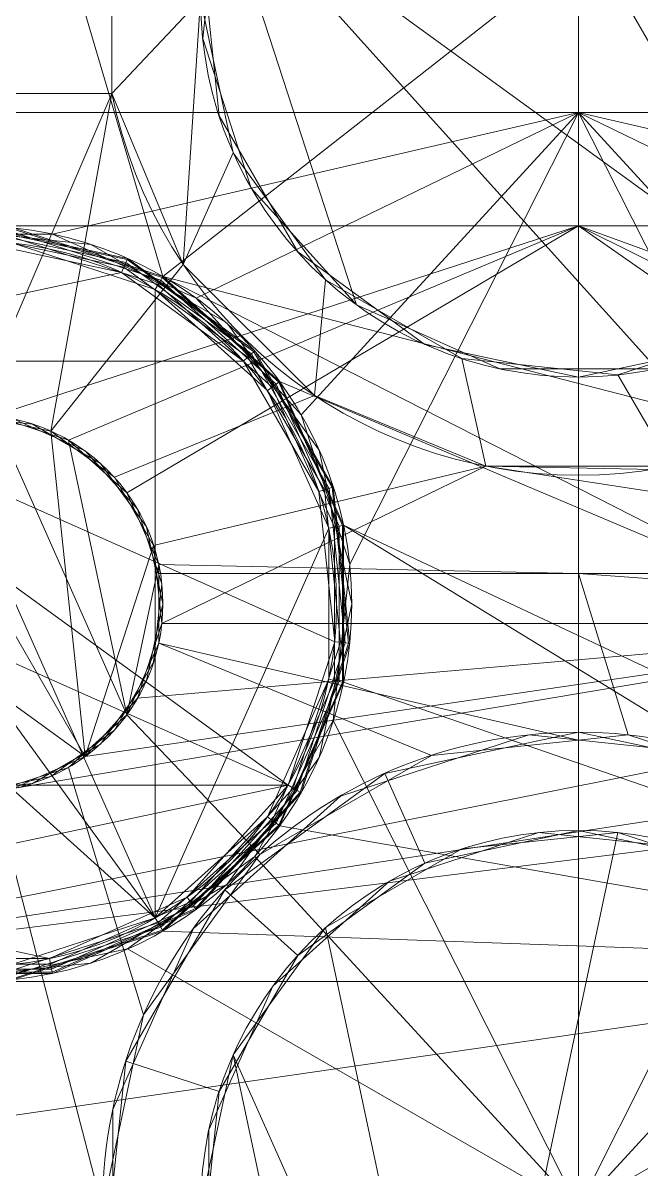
# Model space of a CAD drawing. Header units: millimetres. Extents: x -7.6 to 23.6, y 0 to 40.
# Drawn here: x 4.32 to 8.41, y 24.26 to 31.84 of the extents above; entities that cross this region are included whole.
import ezdxf

# ---------------------------------------------------------------- set-up
doc = ezdxf.new("R2010")
doc.units = ezdxf.units.MM
doc.layers.add('1', color=7, linetype='CONTINUOUS', true_color=0xffffff)

msp = doc.modelspace()

# ---------------------------------------------------------------- linework, layer by layer
at = {"layer": '1', "color": 253, "linetype": 'CONTINUOUS', "lineweight": 13}
for p, q in [((4.9126, 31.375, 2.2), (1.5, 31.375, 2.2)), ((4.9126, 31.375), (1.5, 31.375)), ((4.9126, 31.375, 2.2), (4.9126, 31.375)), ((1.5, 25.5), (14.5, 25.5)), ((1.5, 25.5, 2.2), (14.5, 25.5, 2.2))]:
    msp.add_line(p, q, dxfattribs=at)
at = {"layer": '1', "color": 30, "linetype": 'CONTINUOUS', "lineweight": 13}
for p, q in [((14.5, 30.5, 6.4), (1.5, 30.5, 6.4)), ((14.5, 30.5, 8.6), (1.5, 30.5, 8.6)), ((14.5, 30.5, 3.2), (1.5, 30.5, 3.2)), ((14.5, 30.5, 5.4), (1.5, 30.5, 5.4))]:
    msp.add_line(p, q, dxfattribs=at)
at = {"layer": '1', "color": 253, "linetype": 'CONTINUOUS', "lineweight": 13}
for centre, radius in [((8, 32, 2.2), 2.5), ((4, 28, 3.2), 2.5), ((4, 28, 5), 2.4), ((4, 28, 3.75), 1.25), ((4, 28, 2.2), 1.25)]:
    msp.add_circle(centre, radius, dxfattribs=at)
at = {"layer": '1', "color": 253, "linetype": 'CONTINUOUS', "lineweight": 13, "extrusion": (0, 0, -1)}
for centre in [(-8, 32), (-4, 28, -4.9)]:
    msp.add_circle(centre, 2.5, dxfattribs=at)
at = {"layer": '1', "color": 30, "linetype": 'CONTINUOUS', "lineweight": 13}
for centre, radius in [((4, 28, 9.6), 2.5), ((4, 28, 6.4), 2.5), ((4, 28, 11.4), 2.4), ((4, 28, 8.2), 2.4), ((4, 28, 10.15), 1.25), ((4, 28, 8.6), 1.25), ((4, 28, 6.95), 1.25), ((4, 28, 5.4), 1.25), ((8, 24, 6.4), 3.15), ((8, 24, 3.2), 3.15), ((8, 24, 8.6), 2.5), ((8, 24, 6.4), 2.5), ((8, 24, 5.4), 2.5), ((8, 24, 3.2), 2.5)]:
    msp.add_circle(centre, radius, dxfattribs=at)
at = {"layer": '1', "color": 30, "linetype": 'CONTINUOUS', "lineweight": 13, "extrusion": (0, 0, -1)}
for centre, radius in [((-4, 28, -11.3), 2.5), ((-4, 28, -8.1), 2.5), ((-8, 24, -8.6), 3.15), ((-8, 24, -5.4), 3.15)]:
    msp.add_circle(centre, radius, dxfattribs=at)
at = {"layer": '1', "color": 253, "linetype": 'CONTINUOUS', "lineweight": 13, "extrusion": (0, 0, -1)}
for centre in [(-8, 32, -2.2), (-8, 32)]:
    msp.add_arc(centre, 3.15, 191.44415, 348.55585, dxfattribs=at)
at = {"layer": '1', "color": 253, "linetype": 'CONTINUOUS', "lineweight": 13}
for points in [[(5.25, 30.1651, 3.2), (10.3272, 34.1421, 3.2), (9.7161, 34.9832, 3.2), (4.2613, 33.5137, 3.2)], [(9.4695, 29.9775, 2.2), (6.9832, 34.2839, 2.2), (8, 34.5, 2.2), (9.0168, 34.2839, 2.2)], [(5.6224, 32.7725, 2.2), (6.1421, 33.6728, 2.2), (6.9832, 34.2839, 2.2), (9.4695, 29.9775, 2.2)], [(9.7161, 29.0168, 3.2), (11.2275, 33.6224, 3.2), (10.3272, 34.1421, 3.2), (5.25, 30.1651, 3.2)], [(4.2613, 33.5137, 3.2), (4.2613, 30.4863, 3.2), (5.25, 30.1651, 3.2)], [(6.5305, 29.9775, 2.2), (5.8349, 30.75, 2.2), (5.5137, 31.7387, 2.2), (5.6224, 32.7725, 2.2)], [(5.6224, 32.7725, 2.2), (9.4695, 29.9775, 2.2), (8.5198, 29.5546, 2.2)], [(8.5198, 29.5546, 2.2), (7.4802, 29.5546, 2.2), (6.5305, 29.9775, 2.2), (5.6224, 32.7725, 2.2)], [(4.9126, 31.375), (1.5, 31.375), (1.5, 32.625), (4.9126, 32.625)], [(4.9126, 32.625), (5.5, 32), (4.9126, 31.375)], [(5.5137, 32.2613), (5.5137, 32.2613, 2.2), (5.6224, 31.2275, 2.2), (5.6224, 31.2275)], [(5.5, 32), (5.3851, 30.2436), (4.9126, 31.375)], [(5.3851, 30.2436), (5.5, 32), (5.7161, 30.9832)], [(1.5, 31.375, 2.2), (4.9126, 31.375, 2.2), (4, 29.25, 2.2), (3.4916, 29.1419, 2.2)], [(4.9126, 31.375, 2.2), (1.5, 31.375, 2.2), (1.5, 31.375), (4.9126, 31.375)], [(4.5084, 29.1419, 2.2), (4, 29.25, 2.2), (4.9126, 31.375, 2.2)], [(4.5084, 29.1419, 2.2), (4.9126, 31.375, 2.2), (5.3851, 30.2436, 2.2)], [(5.3851, 30.2436), (5.3851, 30.2436, 2.2), (4.9126, 31.375, 2.2), (4.9126, 31.375)], [(5.6224, 31.2275), (5.6224, 31.2275, 2.2), (6.1421, 30.3272, 2.2), (6.1421, 30.3272)], [(5.7161, 30.9832), (6.3272, 30.1421), (6.2538, 29.3783), (5.3851, 30.2436)], [(4, 30.4924, 4.9383), (5.0137, 30.2769, 4.9383), (5.0168, 30.2839, 4.9), (4, 30.5, 4.9)], [(4, 30.4707, 4.9707), (5.0049, 30.2571, 4.9707), (5.0137, 30.2769, 4.9383), (4, 30.4924, 4.9383)], [(3.4802, 30.4454, 3.2), (3.4802, 30.4454, 4.9), (4.5198, 30.4454, 4.9), (4.5198, 30.4454, 3.2)], [(4, 30.4383, 4.9924), (4.9917, 30.2275, 4.9924), (5.0049, 30.2571, 4.9707), (4, 30.4707, 4.9707)], [(4, 30.4, 5), (4.9762, 30.1925, 5), (4.9917, 30.2275, 4.9924), (4, 30.4383, 4.9924)], [(4.5198, 30.4454, 3.2), (4.5198, 30.4454, 4.9), (5.4695, 30.0225, 4.9), (5.4695, 30.0225, 3.2)], [(4.9762, 30.1925, 5), (4, 30.4, 5), (3.0238, 30.1925, 5), (2.2165, 29.6059, 5)], [(4.9917, 30.2275, 4.9924), (5.812, 29.6315, 4.9924), (5.8361, 29.6532, 4.9707), (5.0049, 30.2571, 4.9707)], [(5.0049, 30.2571, 4.9707), (5.8361, 29.6532, 4.9707), (5.8522, 29.6677, 4.9383), (5.0137, 30.2769, 4.9383)], [(5.0137, 30.2769, 4.9383), (5.8522, 29.6677, 4.9383), (5.8579, 29.6728, 4.9), (5.0168, 30.2839, 4.9)], [(6.1421, 30.3272), (6.1421, 30.3272, 2.2), (6.9832, 29.7161, 2.2), (6.9832, 29.7161)], [(2.2165, 29.6059, 5), (5.7835, 29.6059, 5), (4.9762, 30.1925, 5)], [(5.3851, 30.2436, 2.2), (6.2538, 29.3783, 2.2), (4.9289, 28.8364, 2.2), (4.5084, 29.1419, 2.2)], [(4.9762, 30.1925, 5), (5.7835, 29.6059, 5), (5.812, 29.6315, 4.9924), (4.9917, 30.2275, 4.9924)], [(6.2538, 29.3783), (6.2538, 29.3783, 2.2), (5.3851, 30.2436, 2.2), (5.3851, 30.2436)], [(5.25, 30.1651, 3.2), (9.5, 28, 3.2), (9.7161, 29.0168, 3.2)], [(9.5, 28, 3.2), (5.25, 30.1651, 3.2), (6.0225, 29.4695, 3.2)], [(6.3272, 30.1421), (7.2275, 29.6224), (7.387, 28.9102), (6.2538, 29.3783)], [(5.4695, 30.0225, 3.2), (5.4695, 30.0225, 4.9), (6.1651, 29.25, 4.9), (6.1651, 29.25, 3.2)], [(8.2613, 29.5137), (9.25, 29.8349), (9.7462, 29.3783), (8.613, 28.9102)], [(5.812, 29.6315, 4.9924), (6.3189, 28.7535, 4.9924), (6.3498, 28.7635, 4.9707), (5.8361, 29.6532, 4.9707)], [(5.8361, 29.6532, 4.9707), (6.3498, 28.7635, 4.9707), (6.3704, 28.7702, 4.9383), (5.8522, 29.6677, 4.9383)], [(5.8522, 29.6677, 4.9383), (6.3704, 28.7702, 4.9383), (6.3776, 28.7725, 4.9), (5.8579, 29.6728, 4.9)], [(6.9832, 29.7161), (6.9832, 29.7161, 2.2), (8, 29.5, 2.2), (8, 29.5)], [(8, 29.5), (8, 29.5, 2.2), (9.0168, 29.7161, 2.2), (9.0168, 29.7161)], [(6.0785, 26.8, 5), (2.2165, 29.6059, 5), (1.7175, 28.7416, 5)], [(2.2165, 29.6059, 5), (6.0785, 26.8, 5), (6.3869, 27.7491, 5)], [(6.3869, 27.7491, 5), (6.2825, 28.7416, 5), (5.7835, 29.6059, 5), (2.2165, 29.6059, 5)], [(5.7835, 29.6059, 5), (6.2825, 28.7416, 5), (6.3189, 28.7535, 4.9924), (5.812, 29.6315, 4.9924)], [(8.613, 28.9102), (7.387, 28.9102), (7.2275, 29.6224), (8.2613, 29.5137)], [(6.0225, 29.4695, 3.2), (6.4454, 28.5198, 3.2), (9.7161, 26.9832, 3.2), (9.5, 28, 3.2)], [(5.1888, 28.3863, 2.2), (4.9289, 28.8364, 2.2), (6.2538, 29.3783, 2.2), (7.387, 28.9102, 2.2)], [(7.387, 28.9102), (7.387, 28.9102, 2.2), (6.2538, 29.3783, 2.2), (6.2538, 29.3783)], [(4.7347, 26.9887, 3.75), (3.4916, 29.1419, 3.75), (4, 29.25, 3.75), (4.5084, 29.1419, 3.75)], [(4.7347, 29.0113, 2.2), (4.7347, 29.0113, 3.75), (4.2599, 29.2227, 3.75), (4.2599, 29.2227, 2.2)], [(6.1651, 29.25, 3.2), (6.1651, 29.25, 4.9), (6.4863, 28.2613, 4.9), (6.4863, 28.2613, 3.2)], [(2.8112, 28.3863, 3.75), (3.0711, 28.8364, 3.75), (3.4916, 29.1419, 3.75), (4.7347, 26.9887, 3.75)], [(4.7347, 26.9887, 3.75), (4.5084, 29.1419, 3.75), (4.9289, 28.8364, 3.75), (5.1888, 28.3863, 3.75)], [(5.0825, 28.625, 2.2), (5.0825, 28.625, 3.75), (4.7347, 29.0113, 3.75), (4.7347, 29.0113, 2.2)], [(5.2432, 27.8693, 2.2), (5.1888, 28.3863, 2.2), (7.387, 28.9102, 2.2)], [(7.387, 28.9102, 2.2), (10.8112, 28.3863, 2.2), (10.7568, 27.8693, 2.2), (5.2432, 27.8693, 2.2)], [(7.387, 28.9102, 2.2), (11.0711, 28.8364, 2.2), (10.8112, 28.3863, 2.2)], [(11.0711, 28.8364, 2.2), (7.387, 28.9102, 2.2), (8.613, 28.9102, 2.2)], [(8.613, 28.9102), (8.613, 28.9102, 2.2), (7.387, 28.9102, 2.2), (7.387, 28.9102)], [(1.7175, 28.7416, 5), (1.6131, 27.7491, 5), (1.9215, 26.8, 5), (6.0785, 26.8, 5)], [(6.2825, 28.7416, 5), (6.3869, 27.7491, 5), (6.4249, 27.7451, 4.9924), (6.3189, 28.7535, 4.9924)], [(6.3189, 28.7535, 4.9924), (6.4249, 27.7451, 4.9924), (6.4572, 27.7417, 4.9707), (6.3498, 28.7635, 4.9707)], [(6.3498, 28.7635, 4.9707), (6.4572, 27.7417, 4.9707), (6.4787, 27.7395, 4.9383), (6.3704, 28.7702, 4.9383)], [(6.3704, 28.7702, 4.9383), (6.4787, 27.7395, 4.9383), (6.4863, 27.7387, 4.9), (6.3776, 28.7725, 4.9)], [(5.2432, 28.1307, 2.2), (5.2432, 28.1307, 3.75), (5.0825, 28.625, 3.75), (5.0825, 28.625, 2.2)], [(10.3272, 26.1421, 3.2), (6.4454, 28.5198, 3.2), (6.4454, 27.4802, 3.2)], [(6.4454, 28.5198, 3.2), (10.3272, 26.1421, 3.2), (9.7161, 26.9832, 3.2)], [(2.8112, 28.3863, 3.75), (4.7347, 26.9887, 3.75), (4.2599, 26.7773, 3.75)], [(5.1888, 28.3863, 3.75), (5.2432, 27.8693, 3.75), (5.0825, 27.375, 3.75), (4.7347, 26.9887, 3.75)], [(6.4863, 28.2613, 3.2), (6.4863, 28.2613, 4.9), (6.3776, 27.2275, 4.9), (6.3776, 27.2275, 3.2)], [(5.1888, 27.6137, 2.2), (5.1888, 27.6137, 3.75), (5.2432, 28.1307, 3.75), (5.2432, 28.1307, 2.2)], [(4.2599, 26.7773, 2.2), (10.7568, 27.8693, 2.2), (10.9175, 27.375, 2.2), (1.5, 25.5, 2.2)], [(10.7568, 27.8693, 2.2), (4.2599, 26.7773, 2.2), (4.7347, 26.9887, 2.2)], [(4.7347, 26.9887, 2.2), (5.0825, 27.375, 2.2), (10.7568, 27.8693, 2.2)], [(10.7568, 27.8693, 2.2), (5.0825, 27.375, 2.2), (5.2432, 27.8693, 2.2)], [(6.3869, 27.7491, 5), (6.0785, 26.8, 5), (6.1116, 26.7809, 4.9924), (6.4249, 27.7451, 4.9924)], [(6.4249, 27.7451, 4.9924), (6.1116, 26.7809, 4.9924), (6.1397, 26.7646, 4.9707), (6.4572, 27.7417, 4.9707)], [(6.4572, 27.7417, 4.9707), (6.1397, 26.7646, 4.9707), (6.1585, 26.7538, 4.9383), (6.4787, 27.7395, 4.9383)], [(6.4787, 27.7395, 4.9383), (6.1585, 26.7538, 4.9383), (6.1651, 26.75, 4.9), (6.4863, 27.7387, 4.9)], [(4.9289, 27.1636, 2.2), (4.9289, 27.1636, 3.75), (5.1888, 27.6137, 3.75), (5.1888, 27.6137, 2.2)], [(6.4454, 27.4802, 3.2), (6.0225, 26.5305, 3.2), (11.2275, 25.6224, 3.2), (10.3272, 26.1421, 3.2)], [(1.5, 25.5, 2.2), (10.9175, 27.375, 2.2), (11.2653, 26.9887, 2.2)], [(6.3776, 27.2275, 3.2), (6.3776, 27.2275, 4.9), (5.8579, 26.3272, 4.9), (5.8579, 26.3272, 3.2)], [(4.5084, 26.8581, 2.2), (4.5084, 26.8581, 3.75), (4.9289, 27.1636, 3.75), (4.9289, 27.1636, 2.2)], [(1.5, 25.5, 2.2), (11.2653, 26.9887, 2.2), (11.7401, 26.7773, 2.2)], [(4, 26.75, 2.2), (4, 26.75, 3.75), (4.5084, 26.8581, 3.75), (4.5084, 26.8581, 2.2)], [(14.5, 25.5, 2.2), (1.5, 25.5, 2.2), (11.7401, 26.7773, 2.2), (12.2599, 26.7773, 2.2)], [(6.0785, 26.8, 5), (1.9215, 26.8, 5), (2.5893, 26.0584, 5)], [(4.499, 25.6524, 5), (5.4107, 26.0584, 5), (6.0785, 26.8, 5), (2.5893, 26.0584, 5)], [(6.0785, 26.8, 5), (5.4107, 26.0584, 5), (5.4332, 26.0274, 4.9924), (6.1116, 26.7809, 4.9924)], [(6.1116, 26.7809, 4.9924), (5.4332, 26.0274, 4.9924), (5.4522, 26.0012, 4.9707), (6.1397, 26.7646, 4.9707)], [(6.1397, 26.7646, 4.9707), (5.4522, 26.0012, 4.9707), (5.465, 25.9836, 4.9383), (6.1585, 26.7538, 4.9383)], [(6.1585, 26.7538, 4.9383), (5.465, 25.9836, 4.9383), (5.4695, 25.9775, 4.9), (6.1651, 26.75, 4.9)], [(11.2275, 25.6224, 3.2), (6.0225, 26.5305, 3.2), (5.25, 25.8349, 3.2)], [(5.8579, 26.3272, 3.2), (5.8579, 26.3272, 4.9), (5.0168, 25.7161, 4.9), (5.0168, 25.7161, 3.2)], [(2.5893, 26.0584, 5), (3.501, 25.6524, 5), (4.499, 25.6524, 5)], [(5.4107, 26.0584, 5), (4.499, 25.6524, 5), (4.5069, 25.615, 4.9924), (5.4332, 26.0274, 4.9924)], [(5.4332, 26.0274, 4.9924), (4.5069, 25.615, 4.9924), (4.5137, 25.5833, 4.9707), (5.4522, 26.0012, 4.9707)], [(5.4522, 26.0012, 4.9707), (4.5137, 25.5833, 4.9707), (4.5182, 25.5621, 4.9383), (5.465, 25.9836, 4.9383)], [(5.465, 25.9836, 4.9383), (4.5182, 25.5621, 4.9383), (4.5198, 25.5546, 4.9), (5.4695, 25.9775, 4.9)], [(5.25, 25.8349, 3.2), (4.2613, 25.5137, 3.2), (0, 24, 3.2), (11.2275, 25.6224, 3.2)], [(5.0168, 25.7161, 3.2), (5.0168, 25.7161, 4.9), (4, 25.5, 4.9), (4, 25.5, 3.2)], [(4.499, 25.6524, 5), (3.501, 25.6524, 5), (3.4931, 25.615, 4.9924), (4.5069, 25.615, 4.9924)], [(12.2613, 25.5137, 3.2), (11.2275, 25.6224, 3.2), (0, 24, 3.2), (16, 24, 3.2)], [(4.5182, 25.5621, 4.9383), (3.4818, 25.5621, 4.9383), (3.4802, 25.5546, 4.9), (4.5198, 25.5546, 4.9)], [(4.5137, 25.5833, 4.9707), (3.4863, 25.5833, 4.9707), (3.4818, 25.5621, 4.9383), (4.5182, 25.5621, 4.9383)], [(4.5069, 25.615, 4.9924), (3.4931, 25.615, 4.9924), (3.4863, 25.5833, 4.9707), (4.5137, 25.5833, 4.9707)], [(16, 24), (0, 24), (1.5, 25.5), (14.5, 25.5)], [(1.5, 25.5), (1.5, 25.5, 2.2), (14.5, 25.5, 2.2), (14.5, 25.5)]]:
    msp.add_3dface(points, dxfattribs=at)
at = {"layer": '1', "color": 30, "linetype": 'CONTINUOUS', "lineweight": 13}
for points in [[(14.5, 30.5, 6.4), (1.5, 30.5, 6.4), (0, 32, 6.4), (16, 32, 6.4)], [(0, 31.25, 9.6), (8, 31.25, 9.6), (8, 32, 9.6), (0, 32, 9.6)], [(14.5, 30.5, 3.2), (1.5, 30.5, 3.2), (0, 32, 3.2), (16, 32, 3.2)], [(0, 31.25, 6.4), (8, 31.25, 6.4), (8, 32, 6.4), (0, 32, 6.4)], [(8, 31.25, 9.6), (15.25, 31.25, 9.6), (15.25, 32, 9.6), (8, 32, 9.6)], [(8, 31.25, 6.4), (15.25, 31.25, 6.4), (15.25, 32, 6.4), (8, 32, 6.4)], [(8, 31.25, 9.6), (0, 31.25, 9.6), (3.4802, 30.4454, 9.6), (4.5198, 30.4454, 9.6)], [(8, 31.25, 6.4), (0, 31.25, 6.4), (3.4802, 30.4454, 6.4), (4.5198, 30.4454, 6.4)], [(8, 31.25, 9.6), (4.5198, 30.4454, 9.6), (5.4695, 30.0225, 9.6)], [(8, 31.25, 6.4), (4.5198, 30.4454, 6.4), (5.4695, 30.0225, 6.4)], [(5.4695, 30.0225, 9.6), (6.1651, 29.25, 9.6), (8, 31.25, 9.6)], [(5.4695, 30.0225, 6.4), (6.1651, 29.25, 6.4), (8, 31.25, 6.4)], [(6.1651, 29.25, 9.6), (6.4863, 28.2613, 9.6), (8, 31.25, 9.6)], [(6.1651, 29.25, 6.4), (6.4863, 28.2613, 6.4), (8, 31.25, 6.4)], [(8, 24, 9.6), (8, 31.25, 9.6), (6.4863, 28.2613, 9.6), (6.3776, 27.2275, 9.6)], [(8, 24, 6.4), (8, 31.25, 6.4), (6.4863, 28.2613, 6.4), (6.3776, 27.2275, 6.4)], [(15.25, 31.25, 9.6), (8, 31.25, 9.6), (11.4802, 30.4454, 9.6), (12.5198, 30.4454, 9.6)], [(8, 31.25, 9.6), (10.5305, 30.0225, 9.6), (11.4802, 30.4454, 9.6)], [(8, 31.25, 9.6), (9.5137, 28.2613, 9.6), (9.8349, 29.25, 9.6)], [(9.8349, 29.25, 9.6), (10.5305, 30.0225, 9.6), (8, 31.25, 9.6)], [(8, 31.25, 9.6), (8, 24, 9.6), (9.6224, 27.2275, 9.6), (9.5137, 28.2613, 9.6)], [(15.25, 31.25, 6.4), (8, 31.25, 6.4), (11.4802, 30.4454, 6.4), (12.5198, 30.4454, 6.4)], [(8, 31.25, 6.4), (10.5305, 30.0225, 6.4), (11.4802, 30.4454, 6.4)], [(8, 31.25, 6.4), (9.5137, 28.2613, 6.4), (9.8349, 29.25, 6.4)], [(9.8349, 29.25, 6.4), (10.5305, 30.0225, 6.4), (8, 31.25, 6.4)], [(8, 31.25, 6.4), (8, 24, 6.4), (9.6224, 27.2275, 6.4), (9.5137, 28.2613, 6.4)], [(14.5, 30.5, 6.4), (14.5, 30.5, 8.6), (1.5, 30.5, 8.6), (1.5, 30.5, 6.4)], [(4.1307, 29.2432, 8.6), (3.6137, 29.1888, 8.6), (1.5, 30.5, 8.6), (8, 30.5, 8.6)], [(14.5, 30.5, 3.2), (14.5, 30.5, 5.4), (1.5, 30.5, 5.4), (1.5, 30.5, 3.2)], [(4.1307, 29.2432, 5.4), (3.6137, 29.1888, 5.4), (1.5, 30.5, 5.4), (8, 30.5, 5.4)], [(3.7387, 30.4863, 9.6), (3.7387, 30.4863, 11.3), (4.7725, 30.3776, 11.3), (4.7725, 30.3776, 9.6)], [(3.7387, 30.4863, 6.4), (3.7387, 30.4863, 8.1), (4.7725, 30.3776, 8.1), (4.7725, 30.3776, 6.4)], [(8, 30.5, 8.6), (4.625, 29.0825, 8.6), (4.1307, 29.2432, 8.6)], [(8, 30.5, 5.4), (4.625, 29.0825, 5.4), (4.1307, 29.2432, 5.4)], [(4.2605, 30.4787, 11.3383), (5.2462, 30.1585, 11.3383), (5.25, 30.1651, 11.3), (4.2613, 30.4863, 11.3)], [(4.2605, 30.4787, 8.1383), (5.2462, 30.1585, 8.1383), (5.25, 30.1651, 8.1), (4.2613, 30.4863, 8.1)], [(8, 30.5, 8.6), (5.0113, 28.7347, 8.6), (4.625, 29.0825, 8.6)], [(8, 30.5, 5.4), (5.0113, 28.7347, 5.4), (4.625, 29.0825, 5.4)], [(5.2227, 28.2599, 8.6), (5.0113, 28.7347, 8.6), (8, 30.5, 8.6), (8, 28.2, 8.6)], [(5.2227, 28.2599, 5.4), (5.0113, 28.7347, 5.4), (8, 30.5, 5.4), (8, 28.2, 5.4)], [(8, 30.5, 8.6), (11.1636, 28.9289, 8.6), (10.8581, 28.5084, 8.6)], [(12.1307, 29.2432, 8.6), (11.6137, 29.1888, 8.6), (8, 30.5, 8.6), (14.5, 30.5, 8.6)], [(11.6137, 29.1888, 8.6), (11.1636, 28.9289, 8.6), (8, 30.5, 8.6)], [(10.8581, 28.5084, 8.6), (10.7925, 28.2, 8.6), (8, 28.2, 8.6), (8, 30.5, 8.6)], [(8, 30.5, 5.4), (11.1636, 28.9289, 5.4), (10.8581, 28.5084, 5.4)], [(12.1307, 29.2432, 5.4), (11.6137, 29.1888, 5.4), (8, 30.5, 5.4), (14.5, 30.5, 5.4)], [(11.6137, 29.1888, 5.4), (11.1636, 28.9289, 5.4), (8, 30.5, 5.4)], [(10.8581, 28.5084, 5.4), (10.7925, 28.2, 5.4), (8, 28.2, 5.4), (8, 30.5, 5.4)], [(4.2509, 30.3869, 11.4), (5.2, 30.0785, 11.4), (5.2191, 30.1116, 11.3924), (4.2549, 30.4249, 11.3924)], [(4.2509, 30.3869, 8.2), (5.2, 30.0785, 8.2), (5.2191, 30.1116, 8.1924), (4.2549, 30.4249, 8.1924)], [(4.2549, 30.4249, 11.3924), (5.2191, 30.1116, 11.3924), (5.2354, 30.1397, 11.3707), (4.2583, 30.4572, 11.3707)], [(4.2549, 30.4249, 8.1924), (5.2191, 30.1116, 8.1924), (5.2354, 30.1397, 8.1707), (4.2583, 30.4572, 8.1707)], [(4.2583, 30.4572, 11.3707), (5.2354, 30.1397, 11.3707), (5.2462, 30.1585, 11.3383), (4.2605, 30.4787, 11.3383)], [(4.2583, 30.4572, 8.1707), (5.2354, 30.1397, 8.1707), (5.2462, 30.1585, 8.1383), (4.2605, 30.4787, 8.1383)], [(5.2, 25.9215, 11.4), (5.2, 30.0785, 11.4), (4.2509, 30.3869, 11.4), (3.2584, 30.2825, 11.4)], [(5.2, 25.9215, 8.2), (5.2, 30.0785, 8.2), (4.2509, 30.3869, 8.2), (3.2584, 30.2825, 8.2)], [(4.7725, 30.3776, 9.6), (4.7725, 30.3776, 11.3), (5.6728, 29.8579, 11.3), (5.6728, 29.8579, 9.6)], [(4.7725, 30.3776, 6.4), (4.7725, 30.3776, 8.1), (5.6728, 29.8579, 8.1), (5.6728, 29.8579, 6.4)], [(3.2584, 30.2825, 11.4), (2.3941, 29.7835, 11.4), (5.2, 25.9215, 11.4)], [(3.2584, 30.2825, 8.2), (2.3941, 29.7835, 8.2), (5.2, 25.9215, 8.2)], [(5.2, 30.0785, 11.4), (5.9416, 29.4107, 11.4), (5.9726, 29.4332, 11.3924), (5.2191, 30.1116, 11.3924)], [(5.2, 30.0785, 8.2), (5.9416, 29.4107, 8.2), (5.9726, 29.4332, 8.1924), (5.2191, 30.1116, 8.1924)], [(5.2191, 30.1116, 11.3924), (5.9726, 29.4332, 11.3924), (5.9988, 29.4522, 11.3707), (5.2354, 30.1397, 11.3707)], [(5.2191, 30.1116, 8.1924), (5.9726, 29.4332, 8.1924), (5.9988, 29.4522, 8.1707), (5.2354, 30.1397, 8.1707)], [(5.2354, 30.1397, 11.3707), (5.9988, 29.4522, 11.3707), (6.0164, 29.465, 11.3383), (5.2462, 30.1585, 11.3383)], [(5.2354, 30.1397, 8.1707), (5.9988, 29.4522, 8.1707), (6.0164, 29.465, 8.1383), (5.2462, 30.1585, 8.1383)], [(5.2462, 30.1585, 11.3383), (6.0164, 29.465, 11.3383), (6.0225, 29.4695, 11.3), (5.25, 30.1651, 11.3)], [(5.2462, 30.1585, 8.1383), (6.0164, 29.465, 8.1383), (6.0225, 29.4695, 8.1), (5.25, 30.1651, 8.1)], [(6.3476, 28.499, 11.4), (5.9416, 29.4107, 11.4), (5.2, 30.0785, 11.4), (5.2, 25.9215, 11.4)], [(6.3476, 28.499, 8.2), (5.9416, 29.4107, 8.2), (5.2, 30.0785, 8.2), (5.2, 25.9215, 8.2)], [(5.6728, 29.8579, 9.6), (5.6728, 29.8579, 11.3), (6.2839, 29.0168, 11.3), (6.2839, 29.0168, 9.6)], [(5.6728, 29.8579, 6.4), (5.6728, 29.8579, 8.1), (6.2839, 29.0168, 8.1), (6.2839, 29.0168, 6.4)], [(5.2, 25.9215, 11.4), (2.3941, 29.7835, 11.4), (1.8075, 28.9762, 11.4)], [(5.2, 25.9215, 8.2), (2.3941, 29.7835, 8.2), (1.8075, 28.9762, 8.2)], [(5.9416, 29.4107, 11.4), (6.3476, 28.499, 11.4), (6.385, 28.5069, 11.3924), (5.9726, 29.4332, 11.3924)], [(5.9416, 29.4107, 8.2), (6.3476, 28.499, 8.2), (6.385, 28.5069, 8.1924), (5.9726, 29.4332, 8.1924)], [(5.9726, 29.4332, 11.3924), (6.385, 28.5069, 11.3924), (6.4167, 28.5137, 11.3707), (5.9988, 29.4522, 11.3707)], [(5.9726, 29.4332, 8.1924), (6.385, 28.5069, 8.1924), (6.4167, 28.5137, 8.1707), (5.9988, 29.4522, 8.1707)], [(5.9988, 29.4522, 11.3707), (6.4167, 28.5137, 11.3707), (6.4379, 28.5182, 11.3383), (6.0164, 29.465, 11.3383)], [(5.9988, 29.4522, 8.1707), (6.4167, 28.5137, 8.1707), (6.4379, 28.5182, 8.1383), (6.0164, 29.465, 8.1383)], [(6.0164, 29.465, 11.3383), (6.4379, 28.5182, 11.3383), (6.4454, 28.5198, 11.3), (6.0225, 29.4695, 11.3)], [(6.0164, 29.465, 8.1383), (6.4379, 28.5182, 8.1383), (6.4454, 28.5198, 8.1), (6.0225, 29.4695, 8.1)], [(4.3863, 29.1888, 8.6), (4.3863, 29.1888, 10.15), (3.8693, 29.2432, 10.15), (3.8693, 29.2432, 8.6)], [(4.3863, 29.1888, 5.4), (4.3863, 29.1888, 6.95), (3.8693, 29.2432, 6.95), (3.8693, 29.2432, 5.4)], [(5.0113, 27.2653, 10.15), (4.1307, 29.2432, 10.15), (4.625, 29.0825, 10.15)], [(5.0113, 27.2653, 10.15), (4.625, 26.9175, 10.15), (4.1307, 26.7568, 10.15), (4.1307, 29.2432, 10.15)], [(5.0113, 27.2653, 6.95), (4.1307, 29.2432, 6.95), (4.625, 29.0825, 6.95)], [(5.0113, 27.2653, 6.95), (4.625, 26.9175, 6.95), (4.1307, 26.7568, 6.95), (4.1307, 29.2432, 6.95)], [(4.8364, 28.9289, 8.6), (4.8364, 28.9289, 10.15), (4.3863, 29.1888, 10.15), (4.3863, 29.1888, 8.6)], [(4.8364, 28.9289, 5.4), (4.8364, 28.9289, 6.95), (4.3863, 29.1888, 6.95), (4.3863, 29.1888, 5.4)], [(5.0113, 27.2653, 10.15), (4.625, 29.0825, 10.15), (5.0113, 28.7347, 10.15), (5.2227, 28.2599, 10.15)], [(5.0113, 27.2653, 6.95), (4.625, 29.0825, 6.95), (5.0113, 28.7347, 6.95), (5.2227, 28.2599, 6.95)], [(3.2584, 25.7175, 11.4), (4.2509, 25.6131, 11.4), (5.2, 25.9215, 11.4), (1.8075, 28.9762, 11.4)], [(3.2584, 25.7175, 8.2), (4.2509, 25.6131, 8.2), (5.2, 25.9215, 8.2), (1.8075, 28.9762, 8.2)], [(6.2839, 29.0168, 9.6), (6.2839, 29.0168, 11.3), (6.5, 28, 11.3), (6.5, 28, 9.6)], [(6.2839, 29.0168, 6.4), (6.2839, 29.0168, 8.1), (6.5, 28, 8.1), (6.5, 28, 6.4)], [(5.1419, 28.5084, 8.6), (5.1419, 28.5084, 10.15), (4.8364, 28.9289, 10.15), (4.8364, 28.9289, 8.6)], [(5.1419, 28.5084, 5.4), (5.1419, 28.5084, 6.95), (4.8364, 28.9289, 6.95), (4.8364, 28.9289, 5.4)], [(6.385, 28.5069, 11.3924), (6.385, 27.4931, 11.3924), (6.4167, 27.4863, 11.3707), (6.4167, 28.5137, 11.3707)], [(6.385, 28.5069, 8.1924), (6.385, 27.4931, 8.1924), (6.4167, 27.4863, 8.1707), (6.4167, 28.5137, 8.1707)], [(6.4167, 28.5137, 11.3707), (6.4167, 27.4863, 11.3707), (6.4379, 27.4818, 11.3383), (6.4379, 28.5182, 11.3383)], [(6.4167, 28.5137, 8.1707), (6.4167, 27.4863, 8.1707), (6.4379, 27.4818, 8.1383), (6.4379, 28.5182, 8.1383)], [(6.4379, 28.5182, 11.3383), (6.4379, 27.4818, 11.3383), (6.4454, 27.4802, 11.3), (6.4454, 28.5198, 11.3)], [(6.4379, 28.5182, 8.1383), (6.4379, 27.4818, 8.1383), (6.4454, 27.4802, 8.1), (6.4454, 28.5198, 8.1)], [(5.25, 28, 8.6), (5.25, 28, 10.15), (5.1419, 28.5084, 10.15), (5.1419, 28.5084, 8.6)], [(5.25, 28, 5.4), (5.25, 28, 6.95), (5.1419, 28.5084, 6.95), (5.1419, 28.5084, 5.4)], [(5.2, 25.9215, 11.4), (5.9416, 26.5893, 11.4), (6.3476, 27.501, 11.4), (6.3476, 28.499, 11.4)], [(5.2, 25.9215, 8.2), (5.9416, 26.5893, 8.2), (6.3476, 27.501, 8.2), (6.3476, 28.499, 8.2)], [(6.3476, 28.499, 11.4), (6.3476, 27.501, 11.4), (6.385, 27.4931, 11.3924), (6.385, 28.5069, 11.3924)], [(6.3476, 28.499, 8.2), (6.3476, 27.501, 8.2), (6.385, 27.4931, 8.1924), (6.385, 28.5069, 8.1924)], [(5.2227, 28.2599, 10.15), (5.2227, 27.7401, 10.15), (5.0113, 27.2653, 10.15)], [(5.2227, 28.2599, 6.95), (5.2227, 27.7401, 6.95), (5.0113, 27.2653, 6.95)], [(8, 28.2, 8.6), (5.2227, 28.2, 8.6), (5.2227, 28.2599, 8.6)], [(8, 28.2, 5.4), (5.2227, 28.2, 5.4), (5.2227, 28.2599, 5.4)], [(5.2227, 27.7401, 8.6), (5.2227, 28.2, 8.6), (8, 28.2, 8.6), (8, 27.0981, 8.6)], [(5.2227, 27.7401, 5.4), (5.2227, 28.2, 5.4), (8, 28.2, 5.4), (8, 27.0981, 5.4)], [(8, 28.2, 8.6), (10.75, 28, 8.6), (9.575, 26.728, 8.6), (8.3293, 27.1327, 8.6)], [(8, 28.2, 8.6), (10.7925, 28.2, 8.6), (10.75, 28, 8.6)], [(8.3293, 27.1327, 8.6), (8, 27.0981, 8.6), (8, 28.2, 8.6)], [(8, 28.2, 5.4), (10.75, 28, 5.4), (9.575, 26.728, 5.4), (8.3293, 27.1327, 5.4)], [(8, 28.2, 5.4), (10.7925, 28.2, 5.4), (10.75, 28, 5.4)], [(8.3293, 27.1327, 5.4), (8, 27.0981, 5.4), (8, 28.2, 5.4)], [(5.1419, 27.4916, 8.6), (5.1419, 27.4916, 10.15), (5.25, 28, 10.15), (5.25, 28, 8.6)], [(5.1419, 27.4916, 5.4), (5.1419, 27.4916, 6.95), (5.25, 28, 6.95), (5.25, 28, 5.4)], [(6.5, 28, 9.6), (6.5, 28, 11.3), (6.2839, 26.9832, 11.3), (6.2839, 26.9832, 9.6)], [(6.5, 28, 6.4), (6.5, 28, 8.1), (6.2839, 26.9832, 8.1), (6.2839, 26.9832, 6.4)], [(7.0266, 26.9958, 8.6), (5.8922, 26.3409, 8.6), (5.0113, 27.2653, 8.6), (5.2227, 27.7401, 8.6)], [(7.0266, 26.9958, 5.4), (5.8922, 26.3409, 5.4), (5.0113, 27.2653, 5.4), (5.2227, 27.7401, 5.4)], [(5.2227, 27.7401, 8.6), (8, 27.0981, 8.6), (7.0266, 26.9958, 8.6)], [(5.2227, 27.7401, 5.4), (8, 27.0981, 5.4), (7.0266, 26.9958, 5.4)], [(4.8364, 27.0711, 8.6), (4.8364, 27.0711, 10.15), (5.1419, 27.4916, 10.15), (5.1419, 27.4916, 8.6)], [(4.8364, 27.0711, 5.4), (4.8364, 27.0711, 6.95), (5.1419, 27.4916, 6.95), (5.1419, 27.4916, 5.4)], [(6.3476, 27.501, 11.4), (5.9416, 26.5893, 11.4), (5.9726, 26.5668, 11.3924), (6.385, 27.4931, 11.3924)], [(6.3476, 27.501, 8.2), (5.9416, 26.5893, 8.2), (5.9726, 26.5668, 8.1924), (6.385, 27.4931, 8.1924)], [(6.385, 27.4931, 11.3924), (5.9726, 26.5668, 11.3924), (5.9988, 26.5478, 11.3707), (6.4167, 27.4863, 11.3707)], [(6.385, 27.4931, 8.1924), (5.9726, 26.5668, 8.1924), (5.9988, 26.5478, 8.1707), (6.4167, 27.4863, 8.1707)], [(6.4167, 27.4863, 11.3707), (5.9988, 26.5478, 11.3707), (6.0164, 26.535, 11.3383), (6.4379, 27.4818, 11.3383)], [(6.4167, 27.4863, 8.1707), (5.9988, 26.5478, 8.1707), (6.0164, 26.535, 8.1383), (6.4379, 27.4818, 8.1383)], [(6.4379, 27.4818, 11.3383), (6.0164, 26.535, 11.3383), (6.0225, 26.5305, 11.3), (6.4454, 27.4802, 11.3)], [(6.4379, 27.4818, 8.1383), (6.0164, 26.535, 8.1383), (6.0225, 26.5305, 8.1), (6.4454, 27.4802, 8.1)], [(5.8922, 26.3409, 8.6), (5.1223, 25.2812, 8.6), (4.625, 26.9175, 8.6), (5.0113, 27.2653, 8.6)], [(5.8922, 26.3409, 5.4), (5.1223, 25.2812, 5.4), (4.625, 26.9175, 5.4), (5.0113, 27.2653, 5.4)], [(6.3776, 27.2275, 9.6), (5.8579, 26.3272, 9.6), (8, 24, 9.6)], [(6.3776, 27.2275, 6.4), (5.8579, 26.3272, 6.4), (8, 24, 6.4)], [(10.1421, 26.3272, 9.6), (9.6224, 27.2275, 9.6), (8, 24, 9.6)], [(10.1421, 26.3272, 6.4), (9.6224, 27.2275, 6.4), (8, 24, 6.4)], [(6.7188, 26.8777, 6.4), (8, 27.15, 6.4), (8, 26.5, 6.4), (6.9832, 26.2839, 6.4)], [(6.7188, 26.8777, 3.2), (8, 27.15, 3.2), (8, 26.5, 3.2), (6.9832, 26.2839, 3.2)], [(8, 27.15, 6.4), (9.2812, 26.8777, 6.4), (9.0168, 26.2839, 6.4), (8, 26.5, 6.4)], [(8, 27.15, 3.2), (9.2812, 26.8777, 3.2), (9.0168, 26.2839, 3.2), (8, 26.5, 3.2)], [(4.3863, 26.8112, 8.6), (4.3863, 26.8112, 10.15), (4.8364, 27.0711, 10.15), (4.8364, 27.0711, 8.6)], [(4.3863, 26.8112, 5.4), (4.3863, 26.8112, 6.95), (4.8364, 27.0711, 6.95), (4.8364, 27.0711, 5.4)], [(6.425, 26.728, 6.4), (6.425, 26.728, 8.6), (7.6707, 27.1327, 8.6), (7.6707, 27.1327, 6.4)], [(6.425, 26.728, 3.2), (6.425, 26.728, 5.4), (7.6707, 27.1327, 5.4), (7.6707, 27.1327, 3.2)], [(7.6707, 27.1327, 6.4), (7.6707, 27.1327, 8.6), (8.9734, 26.9958, 8.6), (8.9734, 26.9958, 6.4)], [(7.6707, 27.1327, 3.2), (7.6707, 27.1327, 5.4), (8.9734, 26.9958, 5.4), (8.9734, 26.9958, 3.2)], [(6.2839, 26.9832, 9.6), (6.2839, 26.9832, 11.3), (5.6728, 26.1421, 11.3), (5.6728, 26.1421, 9.6)], [(6.2839, 26.9832, 6.4), (6.2839, 26.9832, 8.1), (5.6728, 26.1421, 8.1), (5.6728, 26.1421, 6.4)], [(4.1307, 26.7568, 8.6), (4.625, 26.9175, 8.6), (5.1223, 25.2812, 8.6), (4.85, 24, 8.6)], [(4.1307, 26.7568, 5.4), (4.625, 26.9175, 5.4), (5.1223, 25.2812, 5.4), (4.85, 24, 5.4)], [(6.9832, 26.2839, 6.4), (6.1421, 25.6728, 6.4), (5.6591, 26.1078, 6.4), (6.7188, 26.8777, 6.4)], [(6.9832, 26.2839, 3.2), (6.1421, 25.6728, 3.2), (5.6591, 26.1078, 3.2), (6.7188, 26.8777, 3.2)], [(4.85, 24, 8.6), (1.5, 24, 8.6), (3.6137, 26.8112, 8.6), (4.1307, 26.7568, 8.6)], [(4.85, 24, 5.4), (1.5, 24, 5.4), (3.6137, 26.8112, 5.4), (4.1307, 26.7568, 5.4)], [(3.8693, 26.7568, 8.6), (3.8693, 26.7568, 10.15), (4.3863, 26.8112, 10.15), (4.3863, 26.8112, 8.6)], [(3.8693, 26.7568, 5.4), (3.8693, 26.7568, 6.95), (4.3863, 26.8112, 6.95), (4.3863, 26.8112, 5.4)], [(5.4516, 25.8515, 6.4), (5.4516, 25.8515, 8.6), (6.425, 26.728, 8.6), (6.425, 26.728, 6.4)], [(5.4516, 25.8515, 3.2), (5.4516, 25.8515, 5.4), (6.425, 26.728, 5.4), (6.425, 26.728, 3.2)], [(5.9416, 26.5893, 11.4), (5.2, 25.9215, 11.4), (5.2191, 25.8884, 11.3924), (5.9726, 26.5668, 11.3924)], [(5.9416, 26.5893, 8.2), (5.2, 25.9215, 8.2), (5.2191, 25.8884, 8.1924), (5.9726, 26.5668, 8.1924)], [(5.9726, 26.5668, 11.3924), (5.2191, 25.8884, 11.3924), (5.2354, 25.8603, 11.3707), (5.9988, 26.5478, 11.3707)], [(5.9726, 26.5668, 8.1924), (5.2191, 25.8884, 8.1924), (5.2354, 25.8603, 8.1707), (5.9988, 26.5478, 8.1707)], [(5.9988, 26.5478, 11.3707), (5.2354, 25.8603, 11.3707), (5.2462, 25.8415, 11.3383), (6.0164, 26.535, 11.3383)], [(5.9988, 26.5478, 8.1707), (5.2354, 25.8603, 8.1707), (5.2462, 25.8415, 8.1383), (6.0164, 26.535, 8.1383)], [(6.0164, 26.535, 11.3383), (5.2462, 25.8415, 11.3383), (5.25, 25.8349, 11.3), (6.0225, 26.5305, 11.3)], [(6.0164, 26.535, 8.1383), (5.2462, 25.8415, 8.1383), (5.25, 25.8349, 8.1), (6.0225, 26.5305, 8.1)], [(6.3272, 25.8579, 8.6), (7.2275, 26.3776, 8.6), (8.2613, 26.4863, 8.6), (7.2275, 21.6224, 8.6)], [(6.3272, 25.8579, 5.4), (7.2275, 26.3776, 5.4), (8.2613, 26.4863, 5.4), (7.2275, 21.6224, 5.4)], [(7.7387, 26.4863, 6.4), (7.7387, 26.4863, 8.6), (6.75, 26.1651, 8.6), (6.75, 26.1651, 6.4)], [(7.7387, 26.4863, 3.2), (7.7387, 26.4863, 5.4), (6.75, 26.1651, 5.4), (6.75, 26.1651, 3.2)], [(7.2275, 21.6224, 8.6), (8.2613, 26.4863, 8.6), (9.25, 26.1651, 8.6), (10.0225, 25.4695, 8.6)], [(7.2275, 21.6224, 5.4), (8.2613, 26.4863, 5.4), (9.25, 26.1651, 5.4), (10.0225, 25.4695, 5.4)], [(8.7725, 26.3776, 6.4), (8.7725, 26.3776, 8.6), (7.7387, 26.4863, 8.6), (7.7387, 26.4863, 6.4)], [(8.7725, 26.3776, 3.2), (8.7725, 26.3776, 5.4), (7.7387, 26.4863, 5.4), (7.7387, 26.4863, 3.2)], [(8, 24, 9.6), (5.8579, 26.3272, 9.6), (5.0168, 25.7161, 9.6)], [(8, 24, 6.4), (5.8579, 26.3272, 6.4), (5.0168, 25.7161, 6.4)], [(8, 24, 9.6), (10.9832, 25.7161, 9.6), (10.1421, 26.3272, 9.6)], [(8, 24, 6.4), (10.9832, 25.7161, 6.4), (10.1421, 26.3272, 6.4)], [(6.75, 26.1651, 6.4), (6.75, 26.1651, 8.6), (5.9775, 25.4695, 8.6), (5.9775, 25.4695, 6.4)], [(6.75, 26.1651, 3.2), (6.75, 26.1651, 5.4), (5.9775, 25.4695, 5.4), (5.9775, 25.4695, 3.2)], [(5.6728, 26.1421, 9.6), (5.6728, 26.1421, 11.3), (4.7725, 25.6224, 11.3), (4.7725, 25.6224, 9.6)], [(5.6728, 26.1421, 6.4), (5.6728, 26.1421, 8.1), (4.7725, 25.6224, 8.1), (4.7725, 25.6224, 6.4)], [(5.0042, 24.9734, 6.4), (5.6591, 26.1078, 6.4), (6.1421, 25.6728, 6.4), (5.6224, 24.7725, 6.4)], [(5.0042, 24.9734, 3.2), (5.6591, 26.1078, 3.2), (6.1421, 25.6728, 3.2), (5.6224, 24.7725, 3.2)], [(5.2, 25.9215, 11.4), (4.2509, 25.6131, 11.4), (4.2549, 25.5751, 11.3924), (5.2191, 25.8884, 11.3924)], [(5.2, 25.9215, 8.2), (4.2509, 25.6131, 8.2), (4.2549, 25.5751, 8.1924), (5.2191, 25.8884, 8.1924)], [(5.2191, 25.8884, 11.3924), (4.2549, 25.5751, 11.3924), (4.2583, 25.5428, 11.3707), (5.2354, 25.8603, 11.3707)], [(5.2191, 25.8884, 8.1924), (4.2549, 25.5751, 8.1924), (4.2583, 25.5428, 8.1707), (5.2354, 25.8603, 8.1707)], [(5.2354, 25.8603, 11.3707), (4.2583, 25.5428, 11.3707), (4.2605, 25.5213, 11.3383), (5.2462, 25.8415, 11.3383)], [(5.2354, 25.8603, 8.1707), (4.2583, 25.5428, 8.1707), (4.2605, 25.5213, 8.1383), (5.2462, 25.8415, 8.1383)], [(7.2275, 21.6224, 8.6), (5.7161, 25.0168, 8.6), (6.3272, 25.8579, 8.6)], [(7.2275, 21.6224, 5.4), (5.7161, 25.0168, 5.4), (6.3272, 25.8579, 5.4)], [(5.2462, 25.8415, 11.3383), (4.2605, 25.5213, 11.3383), (4.2613, 25.5137, 11.3), (5.25, 25.8349, 11.3)], [(5.2462, 25.8415, 8.1383), (4.2605, 25.5213, 8.1383), (4.2613, 25.5137, 8.1), (5.25, 25.8349, 8.1)], [(4.9188, 24.6549, 6.4), (4.9188, 24.6549, 8.6), (5.4516, 25.8515, 8.6), (5.4516, 25.8515, 6.4)], [(4.9188, 24.6549, 3.2), (4.9188, 24.6549, 5.4), (5.4516, 25.8515, 5.4), (5.4516, 25.8515, 3.2)], [(5.0168, 25.7161, 9.6), (4, 25.5, 9.6), (0, 24, 9.6), (8, 24, 9.6)], [(5.0168, 25.7161, 6.4), (4, 25.5, 6.4), (0, 24, 6.4), (8, 24, 6.4)], [(8, 24, 9.6), (15.25, 24, 9.6), (12, 25.5, 9.6), (10.9832, 25.7161, 9.6)], [(8, 24, 6.4), (15.25, 24, 6.4), (12, 25.5, 6.4), (10.9832, 25.7161, 6.4)], [(4.7725, 25.6224, 9.6), (4.7725, 25.6224, 11.3), (3.7387, 25.5137, 11.3), (3.7387, 25.5137, 9.6)], [(4.7725, 25.6224, 6.4), (4.7725, 25.6224, 8.1), (3.7387, 25.5137, 8.1), (3.7387, 25.5137, 6.4)], [(5.9775, 25.4695, 6.4), (5.9775, 25.4695, 8.6), (5.5546, 24.5198, 8.6), (5.5546, 24.5198, 6.4)], [(5.9775, 25.4695, 3.2), (5.9775, 25.4695, 5.4), (5.5546, 24.5198, 5.4), (5.5546, 24.5198, 3.2)], [(7.2275, 21.6224, 8.6), (10.0225, 25.4695, 8.6), (10.4454, 24.5198, 8.6), (10.4454, 23.4802, 8.6)], [(7.2275, 21.6224, 5.4), (10.0225, 25.4695, 5.4), (10.4454, 24.5198, 5.4), (10.4454, 23.4802, 5.4)], [(5.6224, 24.7725, 6.4), (5.5137, 23.7387, 6.4), (4.8673, 23.6707, 6.4), (5.0042, 24.9734, 6.4)], [(5.6224, 24.7725, 3.2), (5.5137, 23.7387, 3.2), (4.8673, 23.6707, 3.2), (5.0042, 24.9734, 3.2)], [(6.3272, 22.1421, 8.6), (5.7161, 22.9832, 8.6), (5.5, 24, 8.6), (5.7161, 25.0168, 8.6)], [(6.3272, 22.1421, 5.4), (5.7161, 22.9832, 5.4), (5.5, 24, 5.4), (5.7161, 25.0168, 5.4)], [(5.7161, 25.0168, 8.6), (7.2275, 21.6224, 8.6), (6.3272, 22.1421, 8.6)], [(5.7161, 25.0168, 5.4), (7.2275, 21.6224, 5.4), (6.3272, 22.1421, 5.4)], [(4.9188, 23.3451, 6.4), (4.9188, 23.3451, 8.6), (4.9188, 24.6549, 8.6), (4.9188, 24.6549, 6.4)], [(4.9188, 23.3451, 3.2), (4.9188, 23.3451, 5.4), (4.9188, 24.6549, 5.4), (4.9188, 24.6549, 3.2)], [(5.5546, 24.5198, 6.4), (5.5546, 24.5198, 8.6), (5.5546, 23.4802, 8.6), (5.5546, 23.4802, 6.4)], [(5.5546, 24.5198, 3.2), (5.5546, 24.5198, 5.4), (5.5546, 23.4802, 5.4), (5.5546, 23.4802, 3.2)]]:
    msp.add_3dface(points, dxfattribs=at)

doc.saveas('drawing.dxf')
